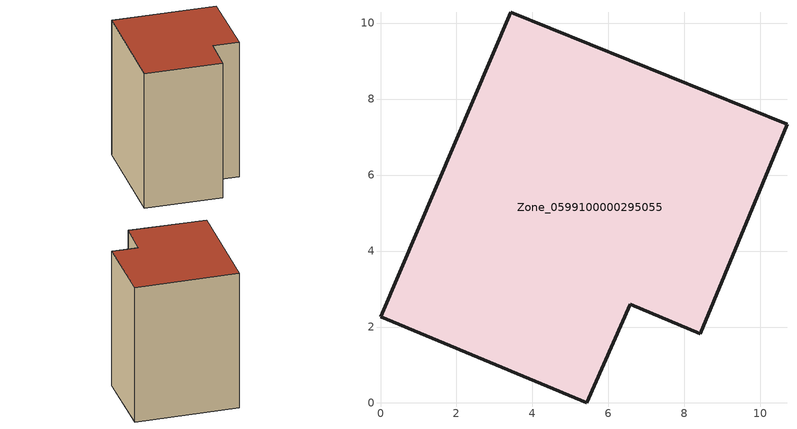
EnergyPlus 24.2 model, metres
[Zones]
Zone_0599100000295055
 floor ground (C_G): 3.43,10.29 10.7,7.33 8.42,1.82 6.57,2.6 5.42,0 0,2.28 z0
 wall outside (C_F): 10.7,7.33 3.43,10.29 0,2.28 5.42,0 6.57,2.6 8.42,1.82 10.7,7.33 z0:10.87
 roof outside (C_R): 3.43,10.29 0,2.28 5.42,0 6.57,2.6 8.42,1.82 10.7,7.33 z10.87
[BUILDING]
Pand.0599100000295055: North Axis=0; Terrain=City; Loads Convergence Tolerance Value=0.04; Temperature Convergence Tolerance Value=0.4; Solar Distribution=FullExterior; Maximum Number of Warmup Days=25; Minimum Number of Warmup Days=1
[Site:Location]
Rotterdam.The.Hague.AP_ZH_NLD Design_Conditions: Latitude=51.96; Longitude=4.45; Time Zone=1; Elevation=-4.5
[SITE:GROUNDTEMPERATURE:BUILDINGSURFACE]
18, 18, 18, 18, 18, 18, 18, 18, 18, 18, 18, 18
[MATERIAL] Thermal Absorptance=0.9; Solar Absorptance=0.7; Visible Absorptance=0.7
Name | Roughness | Thickness | Conductivity | Density | Specific Heat
G.TI.1946 | MediumSmooth | 0.15 | 1 | 540 | 1210
F.TI.1946 | Rough | 0.3 | 0.857143 | 1920 | 840
R.TI.1946 | MediumRough | 0.2 | 0.1 | 1500 | 1000
[CONSTRUCTION]
C_G: G.TI.1946
C_F: F.TI.1946
C_R: R.TI.1946
[ZONE]
Zone_0599100000295055: Type=1; Multiplier=1; Ceiling Height=Autocalculate; Volume=Autocalculate; Floor Area=autocalculate; Part of Total Floor Area=Yes
[ZONEINFILTRATION:DESIGNFLOWRATE]
Infil_Zone_0599100000295055: Zone or ZoneList or Space or SpaceList=Zone_0599100000295055; Schedule=AlwaysOn; Design Flow Rate Calculation Method=Flow/Area; Flow Rate per Floor Area=0.003; Constant Term Coefficient=1; Temperature Term Coefficient=0; Velocity Term Coefficient=0; Velocity Squared Term Coefficient=0
[HVACTEMPLATE:ZONE:IDEALLOADSAIRSYSTEM]
Zone_0599100000295055: Maximum Heating Supply Air Temperature=50; Minimum Cooling Supply Air Temperature=13; Maximum Heating Supply Air Humidity Ratio=0.0156; Minimum Cooling Supply Air Humidity Ratio=0.0077; Heating Limit=NoLimit; Cooling Limit=NoLimit; Dehumidification Control Type=ConstantSensibleHeatRatio; Cooling Sensible Heat Ratio=0.7; Dehumidification Setpoint=60; Humidification Control Type=None; Humidification Setpoint=30; Outdoor Air Method=None; Outdoor Air Flow Rate per Person=0.00944; Outdoor Air Flow Rate per Zone Floor Area=0; Outdoor Air Flow Rate per Zone=0; Demand Controlled Ventilation Type=None; Outdoor Air Economizer Type=NoEconomizer; Heat Recovery Type=None; Sensible Heat Recovery Effectiveness=0.7; Latent Heat Recovery Effectiveness=0.65
[ZONECONTROL:THERMOSTAT]
ThermostatControl_Zone_0599100000295055: Zone or ZoneList=Zone_0599100000295055; Control Type Schedule=DualSetpointControlType; Control 1=Thermostat_Zone_0599100000295055; Temperature Difference Between Cutout And Setpoint=0
[THERMOSTATSETPOINT:DUALSETPOINT]
Thermostat_Zone_0599100000295055: Heating Setpoint Temperature Schedule=HeatingSetpoint_Zone_0599100000295055; Cooling Setpoint Temperature Schedule=CoolingSetpoint_Zone_0599100000295055
[SCHEDULE:COMPACT]
HeatingSetpoint_Zone_0599100000295055: Through: 12/31, For: AllDays, Until: 24:00, 21
CoolingSetpoint_Zone_0599100000295055: Through: 12/31, For: AllDays, Until: 24:00, 24
DualSetpointControlType: Through: 12/31, For: AllDays, Until: 24:00, 4
AlwaysOn: Through: 12/31, For: AllDays, Until: 24:00, 1
